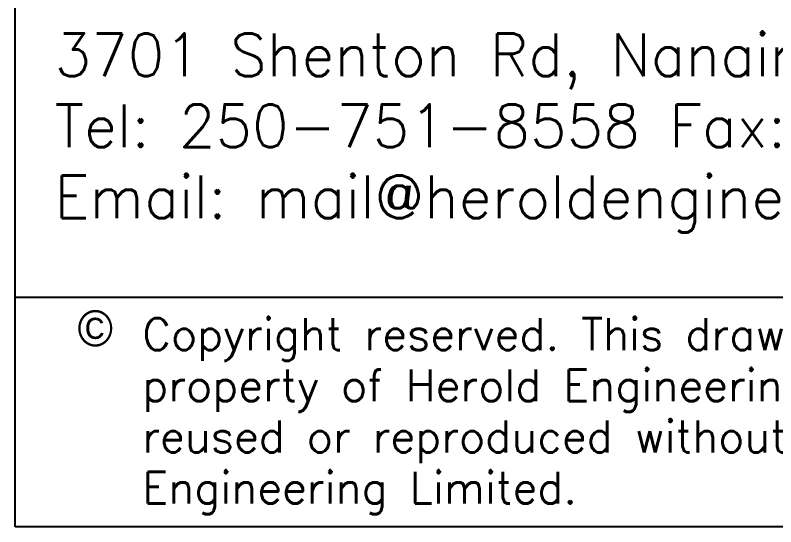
# Model space of a CAD drawing. Extents: x 0 to 3, y 0 to 1.88.
# Drawn here: x 0 to 1.393, y 0 to 0.938 of the extents above; entities that cross this region are included whole.
import ezdxf

# ---------------------------------------------------------------- set-up
doc = ezdxf.new("R2010")
doc.units = 0
doc.header["$LTSCALE"] = 10
doc.header["$MEASUREMENT"] = 0
doc.layers.add('BDR-18', color=1, linetype='Continuous')
doc.layers.add('BDR-25', color=4, linetype='Continuous')
doc.styles.add('HEL-Logo2', font='romans.shx')

# ---------------------------------------------------------------- blocks, each defined once
blk = doc.blocks.new('copyright')
at = {"layer": 'BDR-25', "insert": (0.1141, -0.041), "char_height": 0.058594, "width": 0.044643, "attachment_point": 1, "style": 'HEL-Logo2'}
blk.add_mtext('{\\fBankGothic Lt BT|b0|i0|c0|p34;\\H1.125x;©} ', dxfattribs=at)

msp = doc.modelspace()

# ---------------------------------------------------------------- linework, layer by layer
at = {"layer": 'BDR-18', "ltscale": 8}
msp.add_line((0, 0.421), (3, 0.421), dxfattribs=at)
at = {"layer": 'Defpoints'}
msp.add_lwpolyline([(0, 0), (0, 1.875), (3, 1.875), (3, 0)], close=True, dxfattribs=at)

# ---------------------------------------------------------------- block references
msp.add_blockref('copyright', (0, 0.4376))

# ---------------------------------------------------------------- texts
at = {"layer": 'BDR-25', "insert": (0.0722, 0.7218), "char_height": 0.078125, "width": 2.813008, "attachment_point": 4, "style": 'HEL-Logo2'}
msp.add_mtext('3701 Shenton Rd, Nanaimo, BC V9T 2H1 \\PTel: 250-751-8558 Fax: 250-751-8559 \\PEmail: mail@heroldengineering.com', dxfattribs=at)
at = {"layer": 'BDR-25', "insert": (0.2326, 0.3823), "char_height": 0.0585938, "width": 2.661134, "attachment_point": 1, "line_spacing_factor": 0.96, "style": 'HEL-Logo2'}
msp.add_mtext('Copyright reserved. This drawing remains the exclusive  property of Herold Engineering Limited and may not be  reused or reproduced without written consent of Herold  Engineering Limited.', dxfattribs=at)

doc.saveas('drawing.dxf')
